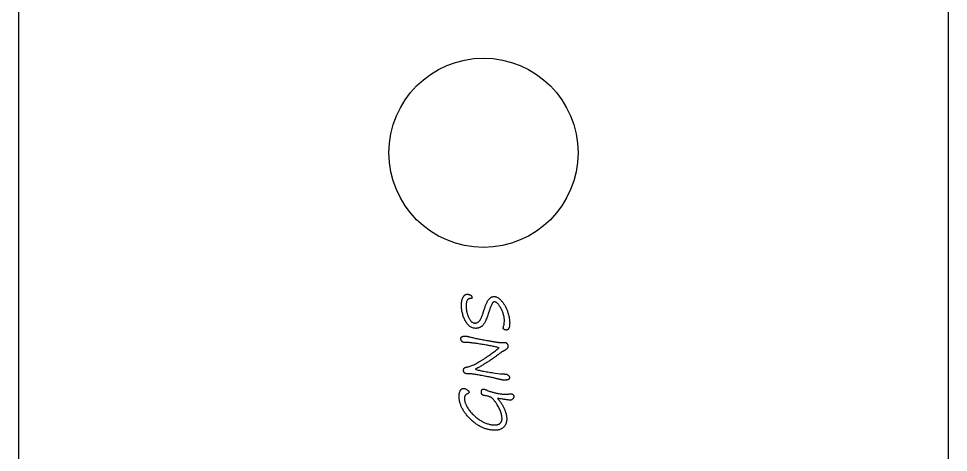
# Model space of a CAD drawing. Extents: x 261 to 321, y 70 to 327.
# Drawn here: x 261.3 to 321.3, y 229.9 to 257.9 of the extents above; entities that cross this region are included whole.
import ezdxf

# ---------------------------------------------------------------- set-up
doc = ezdxf.new("R2010")
doc.units = 0
doc.header["$LTSCALE"] = 2
doc.layers.get('0').update_dxf_attribs({"linetype": 'CONTINUOUS'})

msp = doc.modelspace()

# ---------------------------------------------------------------- linework, layer by layer
at = {"color": 7, "linetype": 'CONTINUOUS'}
for p, q in [((261.25, 320.199), (261.25, 76.199)), ((321.25, 76.199), (321.25, 320.199)), ((290.281, 235.019), (290.171, 235.017)), ((292.003, 235.058), (292.337, 235.008))]:
    msp.add_line(p, q, dxfattribs=at)
msp.add_circle((291.25, 249.259), 6.1, dxfattribs=at)
for points, knots in [([(289.826, 239.425), (289.826, 239.453), (289.827, 239.508), (289.832, 239.587), (289.841, 239.662), (289.854, 239.731), (289.87, 239.795), (289.888, 239.855), (289.912, 239.909), (289.938, 239.958), (289.967, 240.002), (289.997, 240.04), (290.027, 240.072), (290.058, 240.099), (290.09, 240.12), (290.123, 240.134), (290.157, 240.144), (290.18, 240.145), (290.191, 240.146)], [0, 0, 0, 0, 0.095853, 0.186489, 0.271453, 0.35101, 0.426139, 0.496997, 0.563813, 0.62753, 0.687426, 0.742236, 0.792363, 0.838334, 0.881762, 0.92226, 0.961385, 1, 1, 1, 1]), ([(290.191, 240.146), (290.203, 240.145), (290.231, 240.143), (290.275, 240.135), (290.327, 240.12), (290.374, 240.106), (290.413, 240.09), (290.439, 240.072), (290.461, 240.051), (290.48, 240.024), (290.493, 239.994), (290.503, 239.959), (290.509, 239.921), (290.509, 239.894), (290.51, 239.88)], [0, 0, 0, 0, 0.078106, 0.173689, 0.287015, 0.418858, 0.487452, 0.55258, 0.617404, 0.683242, 0.753494, 0.828184, 0.910765, 1, 1, 1, 1]), ([(290.748, 237.943), (290.714, 237.945), (290.648, 237.947), (290.55, 237.971), (290.458, 238.008), (290.371, 238.062), (290.29, 238.13), (290.214, 238.214), (290.142, 238.312), (290.078, 238.423), (290.02, 238.542), (289.968, 238.664), (289.924, 238.787), (289.889, 238.912), (289.86, 239.039), (289.841, 239.166), (289.829, 239.295), (289.827, 239.382), (289.826, 239.425)], [0, 0, 0, 0, 0.052909, 0.104546, 0.156181, 0.208551, 0.26386, 0.322498, 0.38556, 0.453579, 0.523804, 0.593198, 0.661416, 0.729491, 0.796877, 0.864378, 0.932004, 1, 1, 1, 1]), ([(290.51, 239.88), (290.489, 239.879), (290.449, 239.878), (290.393, 239.872), (290.343, 239.861), (290.299, 239.847), (290.261, 239.827), (290.23, 239.803), (290.205, 239.775), (290.181, 239.73), (290.161, 239.667), (290.143, 239.584), (290.132, 239.494), (290.13, 239.431), (290.13, 239.398)], [0, 0, 0, 0, 0.08645, 0.165132, 0.235811, 0.299296, 0.357081, 0.411056, 0.46237, 0.513915, 0.621117, 0.737307, 0.863336, 1, 1, 1, 1]), ([(291.275, 239.09), (291.286, 239.129), (291.309, 239.206), (291.346, 239.315), (291.383, 239.415), (291.42, 239.507), (291.457, 239.589), (291.495, 239.663), (291.533, 239.729), (291.572, 239.786), (291.612, 239.835), (291.653, 239.877), (291.697, 239.914), (291.743, 239.943), (291.79, 239.966), (291.84, 239.981), (291.892, 239.992), (291.927, 239.993), (291.945, 239.994)], [0, 0, 0, 0, 0.102617, 0.198344, 0.287095, 0.369127, 0.444367, 0.513603, 0.575921, 0.632672, 0.684878, 0.734034, 0.780622, 0.825619, 0.868839, 0.91234, 0.95556, 1, 1, 1, 1]), ([(291.959, 239.652), (291.945, 239.65), (291.915, 239.647), (291.874, 239.619), (291.834, 239.578), (291.803, 239.532), (291.777, 239.483), (291.754, 239.432), (291.728, 239.37), (291.699, 239.296), (291.668, 239.209), (291.633, 239.11), (291.596, 238.999), (291.57, 238.921), (291.557, 238.879)], [0, 0, 0, 0, 0.0461737, 0.098391, 0.1602383, 0.2353936, 0.2830514, 0.3445516, 0.4194186, 0.5077106, 0.6098528, 0.7263268, 0.856092, 1, 1, 1, 1]), ([(291.945, 239.994), (291.963, 239.993), (292.001, 239.99), (292.059, 239.977), (292.117, 239.953), (292.176, 239.921), (292.235, 239.88), (292.297, 239.83), (292.358, 239.771), (292.421, 239.704), (292.482, 239.63), (292.54, 239.552), (292.594, 239.471), (292.645, 239.386), (292.691, 239.296), (292.734, 239.203), (292.773, 239.107), (292.807, 239.007), (292.839, 238.909), (292.865, 238.812), (292.889, 238.72), (292.907, 238.631), (292.922, 238.546), (292.932, 238.465), (292.939, 238.388), (292.94, 238.338), (292.94, 238.313)], [0, 0, 0, 0, 0.026576, 0.054618, 0.084384, 0.116356, 0.151182, 0.188623, 0.229907, 0.274228, 0.320525, 0.367105, 0.414327, 0.461691, 0.509827, 0.559004, 0.608809, 0.659774, 0.710202, 0.758073, 0.803855, 0.847187, 0.888519, 0.927824, 0.964969, 1, 1, 1, 1]), ([(292.598, 238.44), (292.598, 238.472), (292.596, 238.535), (292.586, 238.631), (292.568, 238.728), (292.543, 238.826), (292.511, 238.926), (292.474, 239.028), (292.428, 239.13), (292.376, 239.232), (292.323, 239.328), (292.268, 239.413), (292.215, 239.486), (292.163, 239.546), (292.112, 239.593), (292.06, 239.626), (292.009, 239.648), (291.975, 239.651), (291.959, 239.652)], [0, 0, 0, 0, 0.06488, 0.131311, 0.199723, 0.269487, 0.341773, 0.416694, 0.494396, 0.574773, 0.65285, 0.722623, 0.784832, 0.839184, 0.88713, 0.929018, 0.966051, 1, 1, 1, 1]), ([(290.13, 239.398), (290.13, 239.363), (290.131, 239.294), (290.14, 239.192), (290.153, 239.092), (290.171, 238.994), (290.195, 238.899), (290.223, 238.807), (290.258, 238.717), (290.296, 238.63), (290.339, 238.551), (290.384, 238.48), (290.431, 238.42), (290.48, 238.371), (290.533, 238.333), (290.587, 238.305), (290.644, 238.288), (290.683, 238.286), (290.702, 238.285)], [0, 0, 0, 0, 0.077179, 0.15327, 0.227551, 0.300722, 0.373025, 0.444161, 0.515485, 0.586128, 0.653797, 0.71533, 0.771473, 0.822623, 0.869714, 0.914416, 0.957292, 1, 1, 1, 1]), ([(290.702, 238.285), (290.716, 238.285), (290.743, 238.286), (290.784, 238.293), (290.823, 238.306), (290.862, 238.321), (290.898, 238.343), (290.933, 238.369), (290.966, 238.4), (291, 238.436), (291.032, 238.48), (291.064, 238.535), (291.097, 238.6), (291.132, 238.677), (291.167, 238.764), (291.202, 238.863), (291.239, 238.973), (291.262, 239.05), (291.275, 239.09)], [0, 0, 0, 0, 0.039338, 0.07808, 0.116773, 0.155745, 0.195486, 0.235995, 0.279284, 0.324158, 0.375104, 0.434761, 0.504015, 0.583371, 0.672242, 0.771276, 0.880746, 1, 1, 1, 1]), ([(291.557, 238.879), (291.54, 238.828), (291.508, 238.731), (291.458, 238.594), (291.407, 238.472), (291.358, 238.365), (291.308, 238.273), (291.259, 238.197), (291.21, 238.136), (291.16, 238.09), (291.11, 238.055), (291.06, 238.026), (291.01, 238), (290.959, 237.979), (290.907, 237.963), (290.855, 237.952), (290.802, 237.944), (290.766, 237.943), (290.748, 237.943)], [0, 0, 0, 0, 0.12026, 0.230057, 0.328536, 0.41628, 0.494123, 0.561447, 0.619459, 0.668771, 0.713342, 0.756721, 0.798596, 0.839798, 0.880221, 0.920171, 0.960023, 1, 1, 1, 1]), ([(292.534, 238.021), (292.544, 238.056), (292.564, 238.125), (292.583, 238.231), (292.596, 238.336), (292.597, 238.406), (292.598, 238.44)], [0, 0, 0, 0, 0.256816, 0.50789, 0.756025, 1, 1, 1, 1]), ([(292.94, 238.313), (292.939, 238.276), (292.938, 238.206), (292.929, 238.108), (292.912, 238.024), (292.888, 237.955), (292.86, 237.9), (292.827, 237.86), (292.789, 237.834), (292.761, 237.831), (292.748, 237.829)], [0, 0, 0, 0, 0.198513, 0.373573, 0.524463, 0.654309, 0.763387, 0.852446, 0.927971, 1, 1, 1, 1]), ([(292.522, 237.94), (292.523, 237.953), (292.524, 237.981), (292.53, 238.007), (292.534, 238.021)], [0, 0, 0, 0, 0.4883, 1, 1, 1, 1]), ([(292.748, 237.829), (292.737, 237.83), (292.716, 237.831), (292.682, 237.838), (292.645, 237.849), (292.607, 237.865), (292.571, 237.881), (292.545, 237.9), (292.526, 237.919), (292.524, 237.933), (292.522, 237.94)], [0, 0, 0, 0, 0.117031, 0.247296, 0.392808, 0.556985, 0.712532, 0.834617, 0.925407, 1, 1, 1, 1]), ([(289.788, 237.312), (289.789, 237.322), (289.791, 237.341), (289.809, 237.367), (289.834, 237.39), (289.869, 237.411), (289.911, 237.428), (289.957, 237.44), (290.006, 237.448), (290.041, 237.449), (290.059, 237.449)], [0, 0, 0, 0, 0.084354, 0.173596, 0.277144, 0.402013, 0.541266, 0.68546, 0.83724, 1, 1, 1, 1]), ([(290.115, 237.032), (290.093, 237.032), (290.052, 237.032), (289.996, 237.037), (289.952, 237.043), (289.917, 237.053), (289.89, 237.069), (289.866, 237.09), (289.845, 237.119), (289.825, 237.152), (289.809, 237.189), (289.797, 237.228), (289.789, 237.27), (289.789, 237.298), (289.788, 237.312)], [0, 0, 0, 0, 0.134651, 0.244887, 0.333421, 0.400279, 0.458001, 0.520771, 0.589754, 0.668135, 0.749554, 0.832129, 0.914839, 1, 1, 1, 1]), ([(290.059, 237.449), (290.067, 237.449), (290.084, 237.448), (290.112, 237.446), (290.143, 237.44), (290.179, 237.434), (290.219, 237.424), (290.264, 237.415), (290.312, 237.401), (290.345, 237.392), (290.363, 237.388)], [0, 0, 0, 0, 0.07634, 0.164352, 0.268702, 0.386851, 0.517722, 0.664307, 0.824296, 1, 1, 1, 1]), ([(292.261, 236.695), (292.22, 236.705), (292.136, 236.724), (292.007, 236.754), (291.87, 236.781), (291.727, 236.81), (291.577, 236.837), (291.42, 236.867), (291.256, 236.893), (291.089, 236.921), (290.925, 236.946), (290.77, 236.969), (290.629, 236.988), (290.501, 237.003), (290.386, 237.016), (290.284, 237.024), (290.195, 237.03), (290.14, 237.031), (290.115, 237.032)], [0, 0, 0, 0, 0.05797, 0.118926, 0.182969, 0.250008, 0.320478, 0.39368, 0.470014, 0.549623, 0.627486, 0.69917, 0.764683, 0.824035, 0.87727, 0.924348, 0.965071, 1, 1, 1, 1]), ([(290.363, 237.388), (290.405, 237.377), (290.492, 237.357), (290.625, 237.327), (290.764, 237.297), (290.908, 237.267), (291.059, 237.237), (291.215, 237.207), (291.377, 237.178), (291.514, 237.154), (291.624, 237.135), (291.703, 237.122), (291.777, 237.11), (291.846, 237.097), (291.911, 237.088), (291.972, 237.077), (292.028, 237.069), (292.079, 237.062), (292.127, 237.054), (292.169, 237.049), (292.207, 237.043), (292.241, 237.039), (292.27, 237.036), (292.294, 237.033), (292.314, 237.032), (292.326, 237.032), (292.331, 237.032)], [0, 0, 0, 0, 0.065225, 0.133627, 0.204281, 0.278127, 0.354647, 0.434312, 0.516254, 0.60146, 0.643573, 0.683249, 0.72083, 0.756022, 0.789023, 0.819681, 0.847859, 0.873939, 0.897924, 0.919182, 0.938344, 0.955371, 0.969974, 0.982188, 0.992286, 1, 1, 1, 1]), ([(292.331, 237.032), (292.348, 237.032), (292.381, 237.031), (292.427, 237.033), (292.468, 237.032), (292.504, 237.034), (292.536, 237.034), (292.562, 237.035), (292.584, 237.036), (292.596, 237.037), (292.602, 237.038)], [0, 0, 0, 0, 0.188506, 0.35949, 0.510733, 0.646703, 0.760705, 0.859439, 0.93847, 1, 1, 1, 1]), ([(292.602, 237.038), (292.618, 237.038), (292.65, 237.039), (292.695, 237.027), (292.735, 237.004), (292.767, 236.971), (292.794, 236.93), (292.813, 236.883), (292.824, 236.83), (292.826, 236.793), (292.826, 236.774)], [0, 0, 0, 0, 0.124812, 0.239666, 0.3508, 0.467731, 0.590314, 0.717058, 0.852399, 1, 1, 1, 1]), ([(290.227, 235.459), (290.261, 235.467), (290.332, 235.484), (290.441, 235.522), (290.559, 235.569), (290.684, 235.628), (290.819, 235.696), (290.961, 235.775), (291.11, 235.866), (291.266, 235.964), (291.42, 236.066), (291.569, 236.166), (291.707, 236.263), (291.836, 236.357), (291.957, 236.445), (292.067, 236.531), (292.168, 236.614), (292.231, 236.669), (292.261, 236.695)], [0, 0, 0, 0, 0.043647, 0.091711, 0.144482, 0.202296, 0.265067, 0.332773, 0.405835, 0.484055, 0.562873, 0.637572, 0.707962, 0.774609, 0.836891, 0.895271, 0.94963, 1, 1, 1, 1]), ([(292.529, 236.473), (292.516, 236.469), (292.485, 236.46), (292.438, 236.433), (292.385, 236.397), (292.349, 236.366), (292.329, 236.35)], [0, 0, 0, 0, 0.1821015, 0.406111, 0.6797391, 1, 1, 1, 1]), ([(292.826, 236.774), (292.826, 236.762), (292.826, 236.742), (292.822, 236.715), (292.817, 236.693), (292.807, 236.675), (292.791, 236.657), (292.769, 236.635), (292.737, 236.606), (292.699, 236.572), (292.658, 236.537), (292.615, 236.508), (292.573, 236.486), (292.543, 236.477), (292.529, 236.473)], [0, 0, 0, 0, 0.074076, 0.1354, 0.184792, 0.223829, 0.270716, 0.341757, 0.437175, 0.556955, 0.681869, 0.797364, 0.902597, 1, 1, 1, 1]), ([(292.329, 236.35), (292.268, 236.302), (292.144, 236.205), (291.953, 236.065), (291.758, 235.929), (291.559, 235.796), (291.355, 235.667), (291.148, 235.541), (290.936, 235.419), (290.792, 235.342), (290.72, 235.303)], [0, 0, 0, 0, 0.122324, 0.245259, 0.369123, 0.493469, 0.618707, 0.74497, 0.871995, 1, 1, 1, 1]), ([(289.958, 235.241), (289.96, 235.259), (289.962, 235.294), (289.977, 235.336), (289.994, 235.365), (290.01, 235.384), (290.03, 235.399), (290.053, 235.411), (290.083, 235.422), (290.122, 235.434), (290.171, 235.447), (290.207, 235.455), (290.227, 235.459)], [0, 0, 0, 0, 0.137756, 0.271539, 0.337751, 0.400983, 0.463444, 0.528138, 0.606989, 0.711594, 0.843668, 1, 1, 1, 1]), ([(290.171, 235.017), (290.153, 235.019), (290.117, 235.021), (290.075, 235.036), (290.045, 235.053), (290.025, 235.072), (290.006, 235.094), (289.984, 235.131), (289.964, 235.18), (289.96, 235.222), (289.958, 235.241)], [0, 0, 0, 0, 0.15926, 0.3081956, 0.3821858, 0.4588432, 0.5455554, 0.638118, 0.8264393, 1, 1, 1, 1]), ([(290.72, 235.303), (290.76, 235.292), (290.844, 235.268), (290.977, 235.237), (291.12, 235.205), (291.275, 235.176), (291.441, 235.144), (291.618, 235.115), (291.807, 235.086), (291.936, 235.067), (292.003, 235.058)], [0, 0, 0, 0, 0.095885, 0.200013, 0.312441, 0.433128, 0.562371, 0.699948, 0.845518, 1, 1, 1, 1]), ([(292.159, 234.686), (292.13, 234.694), (292.068, 234.709), (291.969, 234.731), (291.86, 234.756), (291.739, 234.781), (291.607, 234.808), (291.464, 234.836), (291.31, 234.865), (291.149, 234.894), (290.99, 234.923), (290.843, 234.948), (290.711, 234.97), (290.595, 234.988), (290.494, 235.001), (290.409, 235.011), (290.34, 235.018), (290.299, 235.019), (290.281, 235.019)], [0, 0, 0, 0, 0.047404, 0.100319, 0.1592, 0.223678, 0.294368, 0.370665, 0.452878, 0.540703, 0.6275, 0.705711, 0.775595, 0.837207, 0.890472, 0.93522, 0.971708, 1, 1, 1, 1]), ([(292.636, 234.601), (292.623, 234.601), (292.594, 234.602), (292.549, 234.607), (292.498, 234.613), (292.442, 234.623), (292.379, 234.635), (292.311, 234.649), (292.237, 234.666), (292.186, 234.679), (292.159, 234.686)], [0, 0, 0, 0, 0.08079, 0.174172, 0.280252, 0.399331, 0.530112, 0.673849, 0.830852, 1, 1, 1, 1]), ([(292.337, 235.008), (292.348, 235.006), (292.373, 235.003), (292.417, 235.003), (292.473, 235), (292.539, 235.001), (292.604, 235.001), (292.661, 234.997), (292.706, 234.994), (292.741, 234.986), (292.771, 234.974), (292.799, 234.955), (292.83, 234.933), (292.861, 234.905), (292.89, 234.876), (292.912, 234.845), (292.926, 234.814), (292.927, 234.793), (292.928, 234.783)], [0, 0, 0, 0, 0.045672, 0.109087, 0.191328, 0.290653, 0.390839, 0.473151, 0.538586, 0.586145, 0.628761, 0.67678, 0.731927, 0.795, 0.856179, 0.910334, 0.95677, 1, 1, 1, 1]), ([(292.928, 234.783), (292.928, 234.773), (292.927, 234.753), (292.922, 234.724), (292.913, 234.699), (292.901, 234.676), (292.883, 234.658), (292.864, 234.643), (292.84, 234.632), (292.804, 234.622), (292.761, 234.615), (292.714, 234.607), (292.672, 234.603), (292.647, 234.602), (292.636, 234.601)], [0, 0, 0, 0, 0.081367, 0.153362, 0.220459, 0.284466, 0.346205, 0.408491, 0.475114, 0.545584, 0.68486, 0.808282, 0.912624, 1, 1, 1, 1]), ([(289.674, 233.572), (289.675, 233.608), (289.676, 233.676), (289.692, 233.773), (289.716, 233.859), (289.746, 233.922), (289.773, 233.965), (289.796, 233.993), (289.819, 234.017), (289.843, 234.036), (289.87, 234.051), (289.897, 234.062), (289.926, 234.068), (289.946, 234.069), (289.955, 234.07)], [0, 0, 0, 0, 0.170634, 0.32516, 0.465265, 0.594595, 0.655201, 0.7108, 0.763415, 0.812398, 0.86006, 0.906582, 0.952759, 1, 1, 1, 1]), ([(289.955, 234.07), (289.974, 234.068), (290.012, 234.066), (290.07, 234.05), (290.13, 234.023), (290.19, 233.988), (290.245, 233.949), (290.287, 233.909), (290.314, 233.868), (290.318, 233.839), (290.32, 233.825)], [0, 0, 0, 0, 0.117487, 0.245122, 0.385142, 0.54058, 0.689809, 0.81383, 0.913006, 1, 1, 1, 1]), ([(291.117, 233.829), (291.117, 233.845), (291.118, 233.875), (291.124, 233.916), (291.133, 233.952), (291.146, 233.981), (291.165, 234.004), (291.187, 234.02), (291.213, 234.03), (291.231, 234.031), (291.241, 234.032)], [0, 0, 0, 0, 0.177521, 0.332124, 0.46768, 0.585706, 0.691332, 0.791118, 0.89078, 1, 1, 1, 1]), ([(291.241, 234.032), (291.253, 234.031), (291.279, 234.029), (291.324, 234.015), (291.38, 233.997), (291.42, 233.979), (291.442, 233.97)], [0, 0, 0, 0, 0.1613088, 0.3797673, 0.6592332, 1, 1, 1, 1]), ([(291.997, 231.373), (291.961, 231.374), (291.891, 231.375), (291.786, 231.384), (291.682, 231.397), (291.579, 231.417), (291.476, 231.443), (291.375, 231.473), (291.274, 231.51), (291.175, 231.552), (291.076, 231.599), (290.978, 231.653), (290.881, 231.711), (290.784, 231.775), (290.69, 231.846), (290.595, 231.921), (290.502, 232.003), (290.41, 232.088), (290.322, 232.177), (290.238, 232.267), (290.16, 232.358), (290.088, 232.448), (290.022, 232.54), (289.962, 232.632), (289.907, 232.724), (289.858, 232.816), (289.815, 232.909), (289.777, 233.003), (289.745, 233.096), (289.72, 233.191), (289.7, 233.286), (289.684, 233.381), (289.676, 233.476), (289.675, 233.54), (289.674, 233.572)], [0, 0, 0, 0, 0.030295, 0.060503, 0.090532, 0.120662, 0.150826, 0.181234, 0.211802, 0.242831, 0.274335, 0.306081, 0.338672, 0.371796, 0.40562, 0.440241, 0.475691, 0.512042, 0.548253, 0.583526, 0.617665, 0.650851, 0.683148, 0.714716, 0.745382, 0.775445, 0.804676, 0.833457, 0.861864, 0.889887, 0.91755, 0.945101, 0.972596, 1, 1, 1, 1]), ([(290.24, 233.739), (290.22, 233.73), (290.183, 233.713), (290.134, 233.683), (290.094, 233.653), (290.064, 233.619), (290.041, 233.58), (290.027, 233.533), (290.017, 233.479), (290.016, 233.439), (290.016, 233.418)], [0, 0, 0, 0, 0.15278, 0.287243, 0.404882, 0.506971, 0.607346, 0.72069, 0.851429, 1, 1, 1, 1]), ([(290.016, 233.418), (290.017, 233.389), (290.019, 233.329), (290.036, 233.238), (290.062, 233.145), (290.1, 233.049), (290.148, 232.951), (290.206, 232.85), (290.275, 232.746), (290.353, 232.641), (290.438, 232.538), (290.527, 232.439), (290.619, 232.346), (290.714, 232.257), (290.813, 232.176), (290.913, 232.099), (291.018, 232.028), (291.125, 231.963), (291.233, 231.905), (291.341, 231.855), (291.448, 231.812), (291.554, 231.777), (291.66, 231.749), (291.764, 231.729), (291.868, 231.718), (291.937, 231.716), (291.971, 231.715)], [0, 0, 0, 0, 0.031576, 0.064452, 0.099175, 0.135915, 0.174966, 0.216753, 0.261347, 0.308837, 0.3574, 0.405203, 0.452186, 0.498601, 0.544573, 0.590018, 0.635262, 0.680368, 0.724575, 0.767352, 0.808637, 0.848774, 0.88772, 0.925853, 0.963128, 1, 1, 1, 1]), ([(290.32, 233.825), (290.319, 233.817), (290.317, 233.799), (290.299, 233.776), (290.274, 233.754), (290.252, 233.744), (290.24, 233.739)], [0, 0, 0, 0, 0.203926, 0.423537, 0.684302, 1, 1, 1, 1]), ([(291.261, 233.621), (291.25, 233.623), (291.228, 233.627), (291.198, 233.641), (291.173, 233.659), (291.152, 233.683), (291.136, 233.712), (291.125, 233.747), (291.119, 233.786), (291.118, 233.814), (291.117, 233.829)], [0, 0, 0, 0, 0.123482, 0.236928, 0.345942, 0.456823, 0.573142, 0.700045, 0.841367, 1, 1, 1, 1]), ([(292.446, 232.147), (292.445, 232.182), (292.442, 232.254), (292.423, 232.365), (292.39, 232.483), (292.346, 232.609), (292.29, 232.742), (292.219, 232.878), (292.136, 233.02), (292.058, 233.138), (291.992, 233.231), (291.943, 233.294), (291.897, 233.351), (291.851, 233.399), (291.807, 233.441), (291.764, 233.475), (291.723, 233.502), (291.669, 233.529), (291.594, 233.554), (291.496, 233.58), (291.384, 233.603), (291.304, 233.615), (291.261, 233.621)], [0, 0, 0, 0, 0.050352, 0.105096, 0.164646, 0.229768, 0.299772, 0.374429, 0.454029, 0.539096, 0.581331, 0.620035, 0.655718, 0.688205, 0.717425, 0.743947, 0.767738, 0.789049, 0.832624, 0.882017, 0.937751, 1, 1, 1, 1]), ([(291.442, 233.97), (291.479, 233.954), (291.552, 233.922), (291.661, 233.883), (291.764, 233.847), (291.864, 233.819), (291.965, 233.794), (292.071, 233.772), (292.185, 233.749), (292.284, 233.733), (292.363, 233.72), (292.419, 233.713), (292.47, 233.705), (292.517, 233.7), (292.56, 233.695), (292.597, 233.692), (292.631, 233.69), (292.651, 233.69), (292.661, 233.69)], [0, 0, 0, 0, 0.097707, 0.18938, 0.276072, 0.356569, 0.437706, 0.524047, 0.616307, 0.714434, 0.76315, 0.807925, 0.848897, 0.886413, 0.920595, 0.950414, 0.976875, 1, 1, 1, 1]), ([(292.159, 233.428), (292.183, 233.397), (292.231, 233.338), (292.297, 233.248), (292.359, 233.159), (292.418, 233.071), (292.47, 232.984), (292.52, 232.899), (292.563, 232.814), (292.603, 232.731), (292.637, 232.648), (292.668, 232.567), (292.693, 232.487), (292.714, 232.408), (292.73, 232.33), (292.741, 232.253), (292.749, 232.178), (292.75, 232.128), (292.75, 232.103)], [0, 0, 0, 0, 0.078631, 0.154112, 0.227624, 0.29889, 0.36754, 0.434071, 0.498716, 0.560857, 0.621328, 0.680019, 0.736903, 0.792119, 0.84582, 0.898171, 0.949387, 1, 1, 1, 1]), ([(292.411, 233.392), (292.385, 233.396), (292.338, 233.404), (292.271, 233.413), (292.212, 233.422), (292.176, 233.426), (292.159, 233.428)], [0, 0, 0, 0, 0.302512, 0.569003, 0.802472, 1, 1, 1, 1]), ([(292.661, 233.69), (292.679, 233.69), (292.718, 233.692), (292.782, 233.699), (292.857, 233.71), (292.911, 233.721), (292.939, 233.726)], [0, 0, 0, 0, 0.188132, 0.417378, 0.686462, 1, 1, 1, 1]), ([(292.939, 233.726), (292.951, 233.728), (292.972, 233.731), (292.994, 233.732), (293.004, 233.732)], [0, 0, 0, 0, 0.548347, 1, 1, 1, 1]), ([(293.206, 233.554), (293.205, 233.54), (293.203, 233.512), (293.19, 233.47), (293.168, 233.429), (293.139, 233.39), (293.106, 233.355), (293.069, 233.329), (293.03, 233.313), (293.002, 233.311), (292.989, 233.31)], [0, 0, 0, 0, 0.117253, 0.237466, 0.367183, 0.507861, 0.645758, 0.769197, 0.88588, 1, 1, 1, 1]), ([(293.004, 233.732), (293.015, 233.732), (293.039, 233.731), (293.073, 233.719), (293.107, 233.703), (293.14, 233.681), (293.169, 233.655), (293.19, 233.624), (293.204, 233.59), (293.205, 233.566), (293.206, 233.554)], [0, 0, 0, 0, 0.118687, 0.237914, 0.364337, 0.49999, 0.634706, 0.757044, 0.876926, 1, 1, 1, 1]), ([(292.989, 233.31), (292.981, 233.31), (292.961, 233.311), (292.924, 233.316), (292.872, 233.321), (292.807, 233.332), (292.728, 233.342), (292.634, 233.357), (292.527, 233.374), (292.451, 233.386), (292.411, 233.392)], [0, 0, 0, 0, 0.039687, 0.104106, 0.192094, 0.305061, 0.442603, 0.604012, 0.790145, 1, 1, 1, 1]), ([(291.971, 231.715), (291.99, 231.716), (292.028, 231.716), (292.082, 231.721), (292.132, 231.73), (292.178, 231.742), (292.221, 231.756), (292.261, 231.775), (292.296, 231.797), (292.328, 231.823), (292.356, 231.851), (292.38, 231.884), (292.401, 231.919), (292.417, 231.959), (292.431, 232.001), (292.439, 232.047), (292.446, 232.096), (292.446, 232.13), (292.446, 232.147)], [0, 0, 0, 0, 0.078193, 0.151798, 0.22055, 0.28543, 0.34684, 0.405592, 0.462389, 0.51738, 0.571508, 0.625654, 0.681622, 0.739388, 0.799278, 0.861695, 0.929054, 1, 1, 1, 1]), ([(292.75, 232.103), (292.75, 232.076), (292.749, 232.022), (292.739, 231.945), (292.724, 231.871), (292.702, 231.802), (292.673, 231.738), (292.638, 231.677), (292.598, 231.621), (292.551, 231.57), (292.499, 231.523), (292.441, 231.483), (292.379, 231.449), (292.312, 231.421), (292.24, 231.4), (292.163, 231.385), (292.081, 231.375), (292.025, 231.374), (291.997, 231.373)], [0, 0, 0, 0, 0.06851, 0.134462, 0.197288, 0.257659, 0.317178, 0.375382, 0.43336, 0.492087, 0.550853, 0.609767, 0.669034, 0.730194, 0.792803, 0.858566, 0.927495, 1, 1, 1, 1])]:
    msp.add_open_spline(points, degree=3, knots=knots, dxfattribs=at)

doc.saveas('drawing.dxf')
